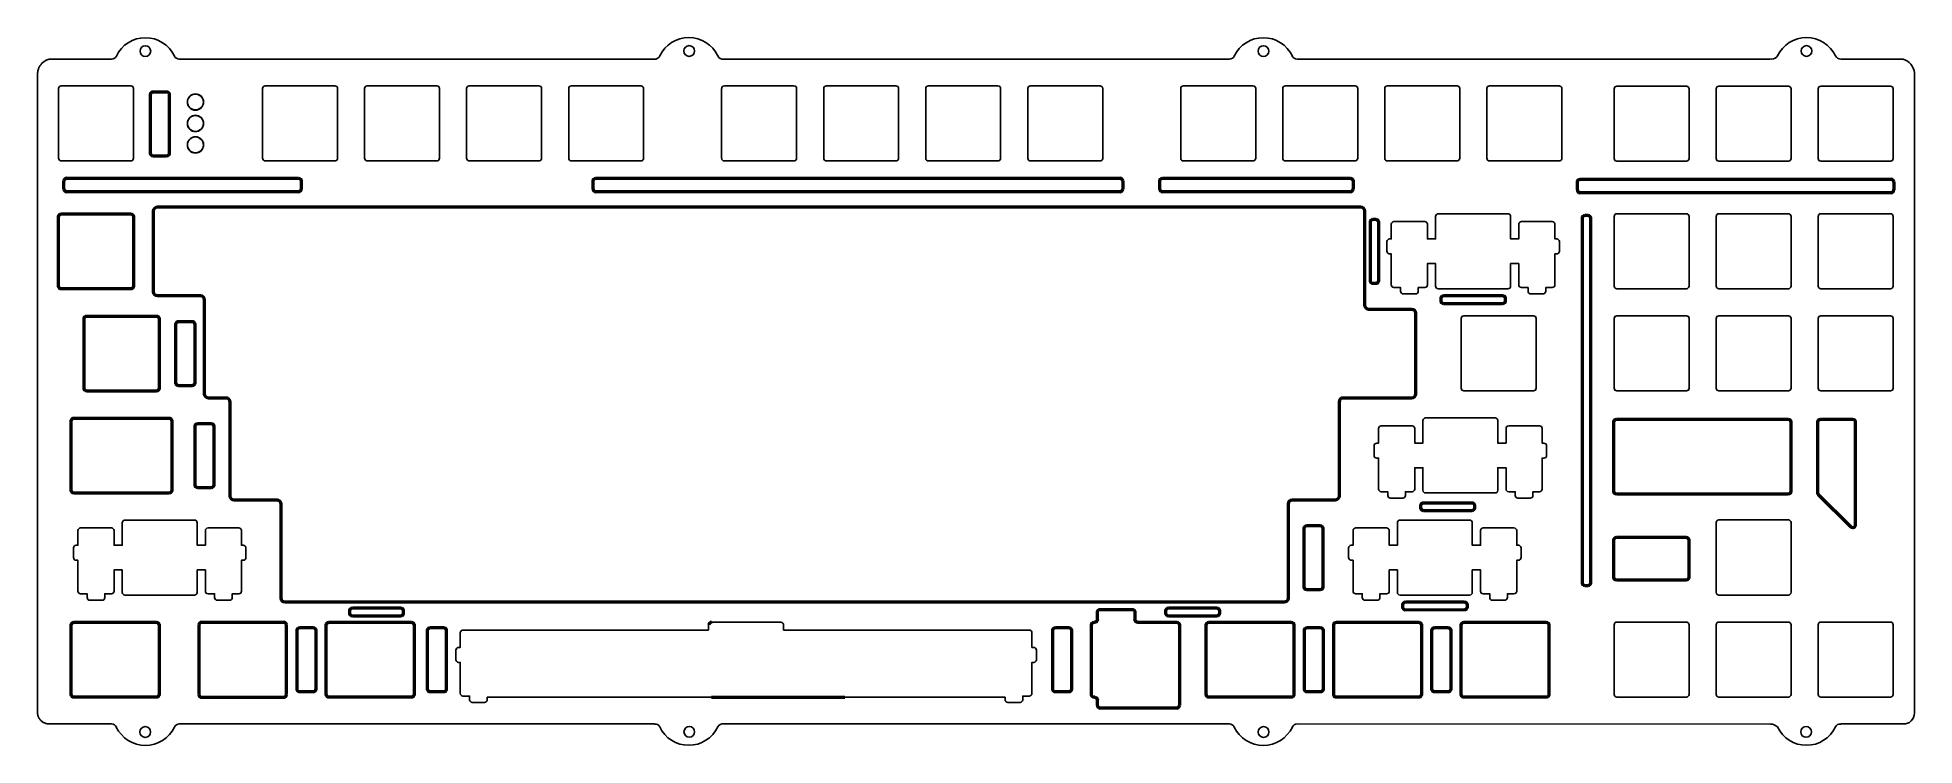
# Model space of a CAD drawing. Header units: millimetres. Extents: x 374 to 724, y 934 to 1066.
import ezdxf

# ---------------------------------------------------------------- set-up
doc = ezdxf.new("R2010")
doc.units = ezdxf.units.MM
doc.layers.get('0').update_dxf_attribs({"true_color": 0x000000})
doc.layers.add('5', color=7, linetype='Continuous', true_color=0x000000)
doc.layers.add('Visible', color=7, linetype='Continuous', lineweight=50)

msp = doc.modelspace()

# ---------------------------------------------------------------- linework, layer by layer
at = {"color": 0}
for p, q in [((387.51, 1062.32), (386.78, 1062.32)), ((488.28, 1062.32), (488.28, 1062.32)), ((608.92, 1062.32), (696.78, 1062.32)), ((697.19, 1062.32), (608.92, 1062.32)), ((377.62, 1043.83), (377.62, 1056.83)), ((378.12, 1057.33), (391.12, 1057.33)), ((391.62, 1056.83), (391.62, 1043.83)), ((415.72, 1056.84), (415.72, 1043.81)), ((429.22, 1057.33), (416.22, 1057.33)), ((429.72, 1043.83), (429.72, 1056.83)), ((434.77, 1043.82), (434.77, 1056.84)), ((435.27, 1057.33), (448.27, 1057.33)), ((448.77, 1056.84), (448.77, 1043.81)), ((453.82, 1043.81), (453.82, 1056.84)), ((454.32, 1057.33), (467.32, 1057.33)), ((467.82, 1056.83), (467.82, 1043.83)), ((472.89, 1056.83), (472.89, 1043.83)), ((486.39, 1057.33), (473.39, 1057.33)), ((486.87, 1043.69), (486.87, 1056.97)), ((501.45, 1043.81), (501.45, 1056.85)), ((501.95, 1057.33), (514.95, 1057.33)), ((515.45, 1056.83), (515.45, 1043.83)), ((520.5, 1043.81), (520.5, 1056.85)), ((521, 1057.33), (534, 1057.33)), ((534.5, 1056.84), (534.5, 1043.81)), ((539.55, 1056.85), (539.55, 1043.81)), ((553.05, 1057.33), (540.05, 1057.33)), ((553.55, 1043.83), (553.55, 1056.83)), ((558.62, 1056.83), (558.62, 1043.83)), ((572.12, 1057.33), (559.12, 1057.33)), ((572.6, 1043.69), (572.6, 1056.97)), ((587.17, 1056.85), (587.17, 1043.81)), ((600.67, 1057.33), (587.67, 1057.33)), ((601.17, 1043.83), (601.17, 1056.83)), ((606.22, 1043.81), (606.22, 1056.85)), ((606.72, 1057.33), (619.72, 1057.33)), ((620.22, 1056.84), (620.22, 1043.81)), ((625.27, 1056.85), (625.27, 1043.81)), ((638.77, 1057.33), (625.77, 1057.33)), ((639.27, 1043.83), (639.27, 1056.83)), ((644.34, 1043.83), (644.34, 1056.83)), ((644.84, 1057.33), (657.84, 1057.33)), ((658.32, 1056.97), (658.32, 1043.69)), ((391.12, 1043.33), (378.12, 1043.33)), ((416.22, 1043.33), (429.22, 1043.33)), ((448.27, 1043.33), (435.27, 1043.33)), ((467.32, 1043.33), (454.32, 1043.33)), ((473.39, 1043.33), (486.39, 1043.33)), ((514.95, 1043.33), (501.95, 1043.33)), ((534, 1043.33), (521, 1043.33)), ((540.05, 1043.33), (553.05, 1043.33)), ((559.12, 1043.33), (572.12, 1043.33)), ((587.67, 1043.33), (600.67, 1043.33)), ((619.72, 1043.33), (606.72, 1043.33)), ((625.77, 1043.33), (638.77, 1043.33)), ((657.84, 1043.33), (644.84, 1043.33)), ((627, 1032), (632.75, 1032)), ((635.28, 1033.46), (648.28, 1033.46)), ((650.8, 1032), (656.55, 1032)), ((625.68, 1026.47), (625.68, 1028.27)), ((657.88, 1028.27), (657.88, 1026.47)), ((631.03, 1018.5), (628.73, 1018.5)), ((648.28, 1019.47), (635.28, 1019.47)), ((648.28, 1019.46), (635.28, 1019.46)), ((654.83, 1018.5), (652.53, 1018.5)), ((639.55, 1000.92), (639.55, 1013.92)), ((640.05, 1014.42), (653.05, 1014.42)), ((653.55, 1013.92), (653.55, 1000.92)), ((653.05, 1000.42), (640.05, 1000.42)), ((624.62, 993.89), (630.37, 993.89)), ((645.9, 995.36), (632.9, 995.36)), ((632.9, 995.36), (645.89, 995.36)), ((648.42, 993.89), (654.17, 993.89)), ((623.29, 988.36), (623.29, 990.16)), ((655.5, 990.16), (655.5, 988.36)), ((628.64, 980.39), (626.35, 980.39)), ((645.89, 981.36), (632.9, 981.36)), ((652.44, 980.39), (650.14, 980.39)), ((381.73, 974.84), (387.48, 974.84)), ((390.01, 976.31), (403.01, 976.31)), ((405.53, 974.84), (411.28, 974.84)), ((619.86, 974.84), (625.61, 974.84)), ((643.66, 974.84), (649.41, 974.84)), ((380.41, 969.31), (380.41, 971.11)), ((412.61, 971.11), (412.61, 969.31)), ((618.53, 969.31), (618.53, 971.11)), ((650.73, 971.11), (650.73, 969.31)), ((385.76, 961.34), (383.46, 961.34)), ((403.01, 962.31), (390.01, 962.31)), ((409.56, 961.34), (407.26, 961.34)), ((623.88, 961.34), (621.58, 961.34)), ((641.13, 962.31), (628.13, 962.31)), ((647.68, 961.34), (645.38, 961.34)), ((512.52, 957.24), (499.52, 957.24)), ((512.52, 957.24), (499.52, 957.24)), ((499.02, 955.77), (453.14, 955.77)), ((558.89, 955.77), (513.02, 955.77)), ((451.82, 952.04), (451.82, 950.24)), ((560.22, 950.24), (560.22, 952.04)), ((454.87, 942.27), (457.17, 942.27)), ((554.87, 942.27), (557.17, 942.27)), ((400.16, 938.25), (488.27, 938.25))]:
    msp.add_line(p, q, dxfattribs=at)
at = {"color": 7}
for p, q in [((400.16, 1062.32), (400.22, 1062.32)), ((400.16, 1062.32), (422.72, 1062.32)), ((422.72, 1062.32), (482.2, 1062.32)), ((482.2, 1062.32), (488.21, 1062.32)), ((488.21, 1062.32), (489.16, 1062.32)), ((697.19, 1062.32), (697.59, 1062.35)), ((373.7, 1059.67), (373.7, 940.17)), ((650.3, 1021.43), (650.3, 1020.16)), ((724.19, 1004.61), (724.19, 991.96)), ((628.13, 976.31), (641.13, 976.31)), ((387.07, 938.25), (387.51, 938.25)), ((488.27, 938.25), (488.93, 938.25))]:
    msp.add_line(p, q, dxfattribs=at)
at = {"color": 0, "linetype": 'Continuous', "lineweight": 25}
for p, q in [((668.11, 1056.78), (668.11, 1043.78)), ((681.61, 1057.28), (668.61, 1057.28)), ((682.11, 1043.78), (682.11, 1056.78)), ((687.16, 1056.78), (687.16, 1043.78)), ((700.66, 1057.28), (687.66, 1057.28)), ((701.16, 1043.78), (701.16, 1056.78)), ((706.21, 1056.78), (706.21, 1043.78)), ((719.71, 1057.28), (706.71, 1057.28)), ((720.21, 1043.78), (720.21, 1056.78)), ((668.61, 1043.28), (681.61, 1043.28)), ((687.66, 1043.28), (700.66, 1043.28)), ((706.71, 1043.28), (719.71, 1043.28)), ((668.11, 1032.97), (668.11, 1019.97)), ((681.61, 1033.47), (668.61, 1033.47)), ((682.11, 1019.97), (682.11, 1032.97)), ((687.16, 1032.97), (687.16, 1019.97)), ((700.66, 1033.47), (687.66, 1033.47)), ((701.16, 1019.97), (701.16, 1032.97)), ((706.21, 1032.97), (706.21, 1019.97)), ((719.71, 1033.47), (706.71, 1033.47)), ((720.21, 1019.97), (720.21, 1032.97)), ((668.61, 1019.47), (681.61, 1019.47)), ((687.66, 1019.47), (700.66, 1019.47)), ((706.71, 1019.47), (719.71, 1019.47)), ((668.11, 1013.92), (668.11, 1000.92)), ((668.13, 1013.92), (668.13, 1000.92)), ((681.61, 1014.42), (668.61, 1014.42)), ((681.63, 1014.42), (668.63, 1014.42)), ((682.11, 1000.92), (682.11, 1013.92)), ((682.13, 1000.92), (682.13, 1013.92)), ((687.16, 1013.92), (687.16, 1000.92)), ((700.66, 1014.42), (687.66, 1014.42)), ((701.16, 1000.92), (701.16, 1013.92)), ((706.21, 1013.92), (706.21, 1000.92)), ((719.71, 1014.42), (706.71, 1014.42)), ((720.21, 1000.92), (720.21, 1013.92)), ((668.61, 1000.42), (681.61, 1000.42)), ((668.63, 1000.42), (681.63, 1000.42)), ((687.66, 1000.42), (700.66, 1000.42)), ((706.71, 1000.42), (719.71, 1000.42)), ((687.16, 975.82), (687.16, 962.82)), ((700.66, 976.32), (687.66, 976.32)), ((701.16, 962.82), (701.16, 975.82)), ((687.66, 962.32), (700.66, 962.32)), ((681.61, 957.27), (668.61, 957.27)), ((700.66, 957.27), (687.66, 957.27)), ((719.71, 957.27), (706.71, 957.27)), ((668.11, 956.77), (668.11, 943.77)), ((682.11, 943.77), (682.11, 956.77)), ((687.16, 956.77), (687.16, 943.77)), ((701.16, 943.77), (701.16, 956.77)), ((706.21, 956.77), (706.21, 943.77)), ((720.21, 943.77), (720.21, 956.77)), ((668.61, 943.27), (681.61, 943.27)), ((687.66, 943.27), (700.66, 943.27)), ((706.71, 943.27), (719.71, 943.27))]:
    msp.add_line(p, q, dxfattribs=at)
at = {"color": 0, "linetype": 'Continuous'}
for p, q in [((499.02, 956.74), (499.02, 955.77)), ((513.02, 956.74), (513.02, 955.77))]:
    msp.add_line(p, q, dxfattribs=at)
at = {"color": 0}
for points in [[(626.18, 1028.77), (626.5, 1028.77), (626.5, 1031.5)], [(633.25, 1031.5), (633.25, 1028.77), (634.78, 1028.77), (634.78, 1032.97)], [(648.77, 1032.97), (648.77, 1028.77), (650.3, 1028.77), (650.3, 1031.5)], [(657.05, 1031.5), (657.05, 1028.77), (657.38, 1028.77)], [(626.5, 1020.2), (626.5, 1025.97), (626.18, 1025.97)], [(634.78, 1019.97), (634.78, 1024.17), (633.25, 1024.17), (633.25, 1020.2)], [(634.78, 1019.96), (634.78, 1024.16), (633.25, 1024.16), (633.25, 1021.43)], [(650.3, 1021.43), (650.3, 1024.16), (648.78, 1024.16), (648.78, 1019.96)], [(657.38, 1025.97), (657.05, 1025.97), (657.05, 1020.2)], [(628.23, 1019), (628.23, 1019.7), (627, 1019.7)], [(632.75, 1019.7), (631.53, 1019.7), (631.53, 1019)], [(635.28, 1019.47), (648.28, 1019.47)], [(652.03, 1019), (652.03, 1019.7), (650.8, 1019.7)], [(656.55, 1019.7), (655.33, 1019.7), (655.33, 1019)], [(623.79, 990.66), (624.12, 990.66), (624.12, 993.39)], [(630.87, 993.39), (630.87, 990.66), (632.4, 990.66), (632.4, 994.86)], [(646.39, 994.86), (646.39, 990.66), (647.92, 990.66), (647.92, 993.39)], [(654.67, 993.39), (654.67, 990.66), (655, 990.66)], [(624.12, 982.09), (624.12, 987.86), (623.79, 987.86)], [(632.4, 981.86), (632.4, 986.06), (630.87, 986.06), (630.87, 982.09)], [(647.92, 982.09), (647.92, 986.06), (646.39, 986.06), (646.39, 981.86)], [(655, 987.86), (654.67, 987.86), (654.67, 982.09)], [(625.85, 980.89), (625.85, 981.59), (624.62, 981.59)], [(630.37, 981.59), (629.14, 981.59), (629.14, 980.89)], [(649.64, 980.89), (649.64, 981.59), (648.42, 981.59)], [(654.17, 981.59), (652.94, 981.59), (652.94, 980.89)], [(632.9, 981.36), (645.9, 981.36)], [(387.98, 974.34), (387.98, 971.61), (389.51, 971.61), (389.51, 975.81)], [(403.51, 975.81), (403.51, 971.61), (405.03, 971.61), (405.03, 974.34)], [(626.11, 974.34), (626.11, 971.61), (627.63, 971.61), (627.63, 975.81)], [(641.63, 975.81), (641.63, 971.61), (643.16, 971.61), (643.16, 974.34)], [(380.91, 971.61), (381.23, 971.61), (381.23, 974.34)], [(411.78, 974.34), (411.78, 971.61), (412.11, 971.61)], [(619.03, 971.61), (619.36, 971.61), (619.36, 974.34)], [(649.91, 974.34), (649.91, 971.61), (650.23, 971.61)], [(381.23, 963.04), (381.23, 968.81), (380.91, 968.81)], [(412.11, 968.81), (411.78, 968.81), (411.78, 963.04)], [(619.36, 963.04), (619.36, 968.81), (619.03, 968.81)], [(650.23, 968.81), (649.91, 968.81), (649.91, 963.04)], [(389.51, 962.81), (389.51, 967.01), (387.98, 967.01), (387.98, 963.04)], [(405.03, 963.04), (405.03, 967.01), (403.51, 967.01), (403.51, 962.81)], [(627.63, 962.81), (627.63, 967.01), (626.11, 967.01), (626.11, 963.04)], [(643.16, 963.04), (643.16, 967.01), (641.63, 967.01), (641.63, 962.81)], [(382.96, 961.84), (382.96, 962.54), (381.73, 962.54)], [(387.48, 962.54), (386.26, 962.54), (386.26, 961.84)], [(406.76, 961.84), (406.76, 962.54), (405.53, 962.54)], [(411.28, 962.54), (410.06, 962.54), (410.06, 961.84)], [(621.08, 961.84), (621.08, 962.54), (619.86, 962.54)], [(625.61, 962.54), (624.38, 962.54), (624.38, 961.84)], [(644.88, 961.84), (644.88, 962.54), (643.66, 962.54)], [(649.41, 962.54), (648.18, 962.54), (648.18, 961.84)], [(452.64, 955.27), (452.64, 952.54), (452.32, 952.54)], [(559.72, 952.54), (559.39, 952.54), (559.39, 955.27)], [(452.32, 949.74), (452.64, 949.74), (452.64, 943.97)], [(559.39, 943.97), (559.39, 949.74), (559.72, 949.74)], [(453.14, 943.47), (454.37, 943.47), (454.37, 942.77)], [(457.67, 942.77), (457.67, 943.24)], [(457.67, 943.24), (554.37, 943.24)], [(554.37, 943.24), (554.37, 942.77)], [(557.67, 942.77), (557.67, 943.47), (558.89, 943.47)]]:
    msp.add_lwpolyline(points, dxfattribs=at)
at = {"color": 0, "linetype": 'Continuous'}
for centre in [(403.17, 1054.29), (403.19, 1054.34), (403.17, 1050.29), (403.19, 1050.34), (403.17, 1046.29), (403.19, 1046.34)]:
    msp.add_circle(centre, 1.5, dxfattribs=at)
at = {"color": 0, "extrusion": (0, 0, -1)}
for centre, start, end in [((-378.12, 1056.83), 0, 90), ((-391.12, 1056.83), 90, 180), ((-435.27, 1056.83), 0.8103, 90), ((-448.27, 1056.83), 90, 178.3794), ((-454.32, 1056.83), 1.8119, 90), ((-467.32, 1056.83), 90, 180), ((-501.95, 1056.83), 2.6876, 90), ((-514.95, 1056.83), 90, 180), ((-521, 1056.83), 2.1439, 90), ((-534, 1056.83), 90, 178.3794), ((-606.72, 1056.83), 2.1439, 90), ((-619.72, 1056.83), 90, 178.3794), ((-644.84, 1056.83), 0, 90), ((-657.84, 1056.83), 90, 164.0717), ((-378.12, 1043.83), 270, 0), ((-391.12, 1043.83), 180, 270), ((-435.27, 1043.83), 270, 359.1897), ((-448.27, 1043.83), 181.6206, 270), ((-454.32, 1043.83), 270, 358.1881), ((-467.32, 1043.83), 180, 270), ((-501.95, 1043.83), 270, 357.3124), ((-514.95, 1043.83), 180, 270), ((-521, 1043.83), 270, 357.8561), ((-534, 1043.83), 181.6206, 270), ((-606.72, 1043.83), 270, 357.8561), ((-619.72, 1043.83), 181.6206, 270), ((-644.84, 1043.83), 270, 0), ((-657.84, 1043.83), 195.9283, 270), ((-627, 1031.5), 0, 90), ((-632.75, 1031.5), 90, 180), ((-635.28, 1032.96), 0, 90), ((-648.28, 1032.96), 90, 180), ((-650.8, 1031.5), 0, 90), ((-656.55, 1031.5), 90, 180), ((-626.18, 1028.27), 0, 90), ((-657.38, 1028.27), 90, 180), ((-626.18, 1026.47), 270, 0), ((-657.38, 1026.47), 180, 270), ((-627, 1020.2), 270, 0), ((-632.75, 1020.2), 180, 270), ((-635.28, 1019.96), 270, 0), ((-648.28, 1019.96), 180, 270), ((-650.8, 1020.2), 270, 0), ((-656.55, 1020.2), 180, 270), ((-628.73, 1019), 270, 0), ((-631.03, 1019), 180, 270), ((-652.53, 1019), 270, 0), ((-654.83, 1019), 180, 270), ((-640.05, 1013.92), 0, 90), ((-653.05, 1013.92), 90, 180), ((-640.05, 1000.92), 270, 0), ((-653.05, 1000.92), 180, 270), ((-624.62, 993.39), 0, 90), ((-630.37, 993.39), 90, 180), ((-648.42, 993.39), 0, 90), ((-654.17, 993.39), 90, 180), ((-623.79, 990.16), 0, 90), ((-655, 990.16), 90, 180), ((-623.79, 988.36), 270, 0), ((-655, 988.36), 180, 270), ((-624.62, 982.09), 270, 0), ((-630.37, 982.09), 180, 270), ((-645.89, 981.86), 180, 270), ((-648.42, 982.09), 270, 0), ((-654.17, 982.09), 180, 270), ((-626.35, 980.89), 270, 0), ((-628.64, 980.89), 180, 270), ((-650.14, 980.89), 270, 0), ((-652.44, 980.89), 180, 270), ((-381.73, 974.34), 0, 90), ((-387.48, 974.34), 90, 180), ((-390.01, 975.81), 0, 90), ((-403.01, 975.81), 90, 180), ((-405.53, 974.34), 0, 90), ((-411.28, 974.34), 90, 180), ((-619.86, 974.34), 0, 90), ((-625.61, 974.34), 90, 180), ((-628.13, 975.81), 0, 90), ((-641.13, 975.81), 90, 180), ((-643.66, 974.34), 0, 90), ((-649.41, 974.34), 90, 180), ((-380.91, 971.11), 0, 90), ((-412.11, 971.11), 90, 180), ((-619.03, 971.11), 0, 90), ((-650.23, 971.11), 90, 180), ((-380.91, 969.31), 270, 0), ((-412.11, 969.31), 180, 270), ((-619.03, 969.31), 270, 0), ((-650.23, 969.31), 180, 270), ((-381.73, 963.04), 270, 0), ((-383.46, 961.84), 270, 0), ((-385.76, 961.84), 180, 270), ((-387.48, 963.04), 180, 270), ((-390.01, 962.81), 270, 0), ((-403.01, 962.81), 180, 270), ((-405.53, 963.04), 270, 0), ((-407.26, 961.84), 270, 0), ((-409.56, 961.84), 180, 270), ((-411.28, 963.04), 180, 270), ((-619.86, 963.04), 270, 0), ((-621.58, 961.84), 270, 0), ((-623.88, 961.84), 180, 270), ((-625.61, 963.04), 180, 270), ((-628.13, 962.81), 270, 0), ((-641.13, 962.81), 180, 270), ((-643.66, 963.04), 270, 0), ((-645.38, 961.84), 270, 0), ((-647.68, 961.84), 180, 270), ((-649.41, 963.04), 180, 270), ((-499.52, 956.74), 0, 90), ((-512.52, 956.74), 90, 180), ((-453.14, 955.27), 360, 90), ((-558.89, 955.27), 90, 180), ((-452.32, 952.04), 0, 90), ((-452.32, 950.24), 270, 0), ((-559.72, 952.04), 90, 180), ((-559.72, 950.24), 180, 270), ((-453.14, 943.97), 270, 0), ((-558.89, 943.97), 180, 270), ((-454.87, 942.77), 270, 0), ((-457.17, 942.77), 180, 270), ((-554.87, 942.77), 270, 0), ((-557.17, 942.77), 180, 270)]:
    msp.add_arc(centre, 0.5, start, end, dxfattribs=at)
at = {"color": 0}
for centre, start, end in [((416.22, 1056.83), 90, 178.1881), ((429.22, 1056.83), 0, 90), ((473.39, 1056.83), 90, 180), ((486.39, 1056.83), 15.9283, 90), ((540.05, 1056.83), 90, 177.3124), ((553.05, 1056.83), 0, 90), ((559.12, 1056.83), 90, 180), ((572.12, 1056.83), 15.9283, 90), ((587.67, 1056.83), 90, 177.3123), ((600.67, 1056.83), 360, 90), ((625.77, 1056.83), 90, 177.3123), ((638.77, 1056.83), 0, 90), ((416.22, 1043.83), 181.8119, 270), ((429.22, 1043.83), 270, 360), ((473.39, 1043.83), 180, 270), ((486.39, 1043.83), 270, 344.0717), ((540.05, 1043.83), 182.6876, 270), ((553.05, 1043.83), 270, 0), ((559.12, 1043.83), 180, 270), ((572.12, 1043.83), 270, 344.0717), ((587.67, 1043.83), 182.6877, 270), ((600.67, 1043.83), 270, 0), ((625.77, 1043.83), 182.6877, 270), ((638.77, 1043.83), 270, 0), ((632.9, 994.86), 90, 180), ((645.9, 994.86), 0, 90), ((632.9, 981.86), 180, 270)]:
    msp.add_arc(centre, 0.5, start, end, dxfattribs=at)
at = {"color": 0, "linetype": 'Continuous', "lineweight": 25}
for centre, start, end in [((668.61, 1056.78), 90, 180), ((681.61, 1056.78), 0, 90), ((687.66, 1056.78), 90, 180), ((700.66, 1056.78), 0, 90), ((706.71, 1056.78), 90, 180), ((719.71, 1056.78), 0, 90), ((668.61, 1043.78), 180, 270), ((681.61, 1043.78), 270, 0), ((687.66, 1043.78), 180, 270), ((700.66, 1043.78), 270, 0), ((706.71, 1043.78), 180, 270), ((719.71, 1043.78), 270, 0), ((668.61, 1032.97), 90, 180), ((681.61, 1032.97), 0, 90), ((687.66, 1032.97), 90, 180), ((700.66, 1032.97), 0, 90), ((706.71, 1032.97), 90, 180), ((719.71, 1032.97), 0, 90), ((668.61, 1019.97), 180, 270), ((681.61, 1019.97), 270, 0), ((687.66, 1019.97), 180, 270), ((700.66, 1019.97), 270, 0), ((706.71, 1019.97), 180, 270), ((719.71, 1019.97), 270, 0), ((668.61, 1013.92), 90, 180), ((668.63, 1013.92), 90, 180), ((681.61, 1013.92), 0, 90), ((681.63, 1013.92), 0, 90), ((687.66, 1013.92), 90, 180), ((700.66, 1013.92), 0, 90), ((706.71, 1013.92), 90, 180), ((719.71, 1013.92), 0, 90), ((668.61, 1000.92), 180, 270), ((668.63, 1000.92), 180, 270), ((681.61, 1000.92), 270, 0), ((681.63, 1000.92), 270, 0), ((687.66, 1000.92), 180, 270), ((700.66, 1000.92), 270, 0), ((706.71, 1000.92), 180, 270), ((719.71, 1000.92), 270, 0), ((687.66, 975.82), 90, 180), ((700.66, 975.82), 0, 90), ((687.66, 962.82), 180, 270), ((700.66, 962.82), 270, 0), ((668.61, 956.77), 90, 180), ((681.61, 956.77), 0, 90), ((687.66, 956.77), 90, 180), ((700.66, 956.77), 0, 90), ((706.71, 956.77), 90, 180), ((719.71, 956.77), 0, 90), ((668.61, 943.77), 180, 270), ((681.61, 943.77), 270, 0), ((687.66, 943.77), 180, 270), ((700.66, 943.77), 270, 0), ((706.71, 943.77), 180, 270), ((719.71, 943.77), 270, 0)]:
    msp.add_arc(centre, 0.5, start, end, dxfattribs=at)
at = {"layer": '5', "color": 0}
for p, q in [((386.78, 1062.32), (376.1, 1062.32)), ((596.28, 1062.32), (501.81, 1062.32)), ((722.1, 1062.32), (710.42, 1062.32)), ((724.19, 1004.61), (724.19, 1059.78)), ((724.19, 940.28), (724.19, 991.96)), ((376.1, 938.25), (387.07, 938.25)), ((501.81, 938.25), (596.27, 938.25)), ((608.92, 938.25), (697.31, 938.24)), ((710.42, 938.25), (722.1, 938.25))]:
    msp.add_line(p, q, dxfattribs=at)
for centre in [(393.83, 1063.82), (495.39, 1063.84), (602.62, 1063.82), (704.04, 1063.84), (393.81, 936.75), (495.4, 936.79), (602.65, 936.75), (703.96, 936.77)]:
    msp.add_circle(centre, 1, dxfattribs=at)
for centre, radius, start, end in [((393.84, 1060.32), 6, 25.3769, 154.6231), ((495.31, 1060.35), 6, 25.3769, 154.6231), ((602.6, 1060.32), 6, 25.3769, 154.6231), ((704.03, 1060.34), 6, 25.3769, 154.6231), ((721.15, 1059.4), 3.07, 7.1477, 71.8976), ((722.21, 940.23), 1.98, 266.6333, 1.5891), ((393.83, 940.25), 6, 205.3769, 334.6231), ((495.3, 940.27), 6, 205.3769, 334.6231), ((602.6, 940.25), 6, 205.3769, 334.6231), ((704.03, 940.27), 6, 205.3769, 334.6231)]:
    msp.add_arc(centre, radius, start, end, dxfattribs=at)
at = {"layer": '5', "color": 0, "extrusion": (0, 0, -1)}
for centre, radius, start, end in [((-387.51, 1063.32), 1, 205.3769, 270), ((-400.16, 1063.32), 1, 270, 334.6231), ((-488.75, 1063.55), 1.3, 209.2125, 251.3043), ((-501.71, 1063.42), 1.1, 264.6282, 333.0774), ((-596.28, 1063.32), 1, 205.3769, 270), ((-608.92, 1063.32), 1, 270, 334.6231), ((-697.52, 1063.68), 1.34, 215.2283, 267.0736), ((-710.4, 1063.37), 1.05, 268.667, 334.2575), ((-387.51, 937.25), 1, 90, 154.6231), ((-400.16, 937.25), 1, 25.3769, 90), ((-489.03, 937.32), 0.93, 83.5512, 155.8737), ((-501.61, 937.29), 0.978, 25.0103, 101.8049), ((-596.27, 937.25), 1, 90, 154.6231), ((-608.92, 937.25), 1, 25.3769, 90), ((-697.12, 935.97), 2.28, 94.6249, 130.6411), ((-710.31, 937.3), 0.949, 24.4753, 96.424)]:
    msp.add_arc(centre, radius, start, end, dxfattribs=at)
at = {"layer": '5', "color": 0}
for points in [[(376.1, 1062.32), (373.89, 1062.21), (373.7, 1059.67)], [(373.7, 940.17), (373.88, 938.14), (376.1, 938.25)]]:
    msp.add_rational_spline(points, [1, 0.707106781187, 1], degree=2, dxfattribs=at)
at = {"layer": 'Visible'}
for p, q in [((394.79, 1044.74, 0.76), (394.79, 1055.74, 0.76)), ((395.29, 1056.24, 0.76), (397.79, 1056.24, 0.76)), ((398.29, 1055.74, 0.76), (398.29, 1044.74, 0.76)), ((397.79, 1044.24, 0.76), (395.29, 1044.24, 0.76)), ((378.62, 1038.08, 0.76), (378.62, 1039.58, 0.76)), ((379.12, 1040.08, 0.76), (422.45, 1040.08, 0.76)), ((422.45, 1037.58, 0.76), (379.12, 1037.58, 0.76)), ((422.95, 1039.58, 0.76), (422.95, 1038.08, 0.76)), ((477.44, 1038.08, 0.76), (477.44, 1039.58, 0.76)), ((477.94, 1040.08, 0.76), (575.85, 1040.08, 0.76)), ((575.85, 1037.58, 0.76), (477.94, 1037.58, 0.76)), ((576.35, 1039.58, 0.76), (576.35, 1038.08, 0.76)), ((583.25, 1038.08, 0.76), (583.25, 1039.58, 0.76)), ((583.75, 1040.08, 0.76), (618.85, 1040.08, 0.76)), ((618.85, 1037.58, 0.76), (583.75, 1037.58, 0.76)), ((619.35, 1039.58, 0.76), (619.35, 1038.08, 0.76)), ((661.24, 1037.9, 0.76), (661.24, 1039.4, 0.76)), ((661.74, 1039.9, 0.76), (719.84, 1039.9, 0.76)), ((720.34, 1039.4, 0.76), (720.34, 1037.9, 0.76)), ((395.37, 1018.88, 0.76), (395.37, 1033.98, 0.76)), ((396.12, 1034.73, 0.76), (620.77, 1034.73, 0.76)), ((621.52, 1033.98, 0.76), (621.52, 1016.43, 0.76)), ((719.84, 1037.4, 0.76), (661.74, 1037.4, 0.76)), ((377.62, 1019.93, 0.76), (377.62, 1032.93, 0.76)), ((378.12, 1033.43, 0.76), (391.12, 1033.43, 0.76)), ((391.62, 1032.93, 0.76), (391.62, 1019.93, 0.76)), ((622.59, 1020.93, 0.76), (622.59, 1031.93, 0.76)), ((623.09, 1032.43, 0.76), (623.59, 1032.43, 0.76)), ((624.09, 1031.93, 0.76), (624.09, 1020.93, 0.76)), ((662.19, 964.54, 0.76), (662.19, 1032.69, 0.76)), ((662.69, 1033.19, 0.76), (663.19, 1033.19, 0.76)), ((663.69, 1032.69, 0.76), (663.69, 964.54, 0.76)), ((623.59, 1020.43, 0.76), (623.09, 1020.43, 0.76)), ((391.12, 1019.43, 0.76), (378.12, 1019.43, 0.76)), ((404.14, 1018.13, 0.76), (396.12, 1018.13, 0.76)), ((404.89, 999.83, 0.76), (404.89, 1017.38, 0.76)), ((635.79, 1017.18, 0.76), (635.79, 1017.68, 0.76)), ((636.29, 1018.18, 0.76), (647.29, 1018.18, 0.76)), ((647.29, 1016.68, 0.76), (636.29, 1016.68, 0.76)), ((647.79, 1017.68, 0.76), (647.79, 1017.18, 0.76)), ((382.38, 1000.88, 0.76), (382.38, 1013.88, 0.76)), ((382.88, 1014.38, 0.76), (395.88, 1014.38, 0.76)), ((396.38, 1013.88, 0.76), (396.38, 1000.88, 0.76)), ((400.04, 1013.38, 0.76), (402.54, 1013.38, 0.76)), ((622.27, 1015.68, 0.76), (630.29, 1015.68, 0.76)), ((631.04, 1014.93, 0.76), (631.04, 999.83, 0.76)), ((399.54, 1001.88, 0.76), (399.54, 1012.88, 0.76)), ((403.04, 1012.88, 0.76), (403.04, 1001.88, 0.76)), ((395.88, 1000.38, 0.76), (382.88, 1000.38, 0.76)), ((402.54, 1001.38, 0.76), (400.04, 1001.38, 0.76)), ((408.9, 999.08, 0.76), (405.64, 999.08, 0.76)), ((630.29, 999.08, 0.76), (617.5, 999.08, 0.76)), ((409.65, 980.78, 0.76), (409.65, 998.33, 0.76)), ((616.75, 998.33, 0.76), (616.75, 980.78, 0.76)), ((380, 981.83, 0.76), (380, 994.83, 0.76)), ((380.5, 995.33, 0.76), (398.26, 995.33, 0.76)), ((398.76, 994.83, 0.76), (398.76, 981.83, 0.76)), ((403.11, 982.83, 0.76), (403.11, 993.83, 0.76)), ((403.61, 994.33, 0.76), (406.11, 994.33, 0.76)), ((406.61, 993.83, 0.76), (406.61, 982.83, 0.76)), ((668.05, 981.64, 0.76), (668.05, 994.64, 0.76)), ((668.55, 995.14, 0.76), (700.6, 995.14, 0.76)), ((701.1, 994.64, 0.76), (701.1, 981.64, 0.76)), ((706.15, 981.35, 0.76), (706.15, 994.64, 0.76)), ((706.65, 995.14, 0.76), (712.65, 995.14, 0.76)), ((713.15, 994.64, 0.76), (713.15, 975.38, 0.76)), ((406.11, 982.33, 0.76), (403.61, 982.33, 0.76)), ((398.26, 981.33, 0.76), (380.5, 981.33, 0.76)), ((418.43, 980.03, 0.76), (410.4, 980.03, 0.76)), ((419.18, 961.73, 0.76), (419.18, 979.28, 0.76)), ((607.23, 979.28, 0.76), (607.23, 961.73, 0.76)), ((616, 980.03, 0.76), (607.98, 980.03, 0.76)), ((632.03, 978.55, 0.76), (632.03, 979.05, 0.76)), ((632.53, 979.55, 0.76), (641.53, 979.55, 0.76)), ((641.53, 978.05, 0.76), (632.53, 978.05, 0.76)), ((642.03, 979.05, 0.76), (642.03, 978.55, 0.76)), ((700.6, 981.14, 0.76), (668.55, 981.14, 0.76)), ((712.3, 975.02, 0.76), (706.3, 980.99, 0.76)), ((610.22, 963.78, 0.76), (610.22, 974.78, 0.76)), ((610.72, 975.28, 0.76), (613.22, 975.28, 0.76)), ((613.72, 974.78, 0.76), (613.72, 963.78, 0.76)), ((668.05, 965.59, 0.76), (668.05, 972.59, 0.76)), ((668.55, 973.09, 0.76), (681.55, 973.09, 0.76)), ((682.05, 972.59, 0.76), (682.05, 965.59, 0.76)), ((663.19, 964.04, 0.76), (662.69, 964.04, 0.76)), ((681.55, 965.09, 0.76), (668.55, 965.09, 0.76)), ((606.48, 960.98, 0.76), (419.93, 960.98, 0.76)), ((613.22, 963.28, 0.76), (610.72, 963.28, 0.76)), ((628.65, 960.02, 0.76), (628.65, 960.53, 0.76)), ((629.15, 961.03, 0.76), (640.15, 961.03, 0.76)), ((640.65, 960.53, 0.76), (640.65, 960.03, 0.76)), ((380.5, 957.23, 0.76), (395.88, 957.23, 0.76)), ((404.31, 957.23, 0.76), (419.69, 957.23, 0.76)), ((428.12, 957.23, 0.76), (443.5, 957.23, 0.76)), ((432, 958.9, 0.76), (432, 959.4, 0.76)), ((432.5, 959.9, 0.76), (441.5, 959.9, 0.76)), ((441.5, 958.4, 0.76), (432.5, 958.4, 0.76)), ((442, 959.4, 0.76), (442, 958.9, 0.76)), ((571, 957.23, 0.76), (571.12, 957.23, 0.76)), ((571.62, 957.73, 0.76), (571.62, 959.13, 0.76)), ((572.12, 959.63, 0.76), (578.12, 959.63, 0.76)), ((578.62, 959.13, 0.76), (578.62, 957.73, 0.76)), ((579.12, 957.23, 0.76), (586.44, 957.23, 0.76)), ((584.4, 958.9, 0.76), (584.4, 959.4, 0.76)), ((584.9, 959.9, 0.76), (593.9, 959.9, 0.76)), ((593.9, 958.4, 0.76), (584.9, 958.4, 0.76)), ((592.43, 957.23, 0.76), (607.81, 957.23, 0.76)), ((594.4, 959.4, 0.76), (594.4, 958.9, 0.76)), ((616.24, 957.23, 0.76), (631.62, 957.23, 0.76)), ((640.15, 959.53, 0.76), (629.15, 959.52, 0.76)), ((640.05, 957.23, 0.76), (655.44, 957.23, 0.76)), ((380, 943.73, 0.76), (380, 956.73, 0.76)), ((396.38, 956.73, 0.76), (396.38, 943.73, 0.76)), ((403.81, 956.73, 0.76), (403.81, 943.73, 0.76)), ((420.19, 943.73, 0.76), (420.19, 956.73, 0.76)), ((422.16, 944.73, 0.76), (422.16, 955.73, 0.76)), ((422.66, 956.23, 0.76), (425.16, 956.23, 0.76)), ((425.66, 955.73, 0.76), (425.66, 944.73, 0.76)), ((427.62, 943.73, 0.76), (427.62, 956.73, 0.76)), ((444, 956.73, 0.76), (444, 943.73, 0.76)), ((446.53, 944.73, 0.76), (446.53, 955.73, 0.76)), ((447.03, 956.23, 0.76), (449.53, 956.23, 0.76)), ((450.03, 955.73, 0.76), (450.03, 944.73, 0.76)), ((563.28, 944.73, 0.76), (563.28, 955.73, 0.76)), ((563.78, 956.23, 0.76), (566.28, 956.23, 0.76)), ((566.78, 955.73, 0.76), (566.78, 944.73, 0.76)), ((570.5, 943.73, 0.76), (570.5, 956.73, 0.76)), ((586.94, 956.73, 0.76), (586.94, 941.73, 0.76)), ((591.93, 943.73, 0.76), (591.93, 956.73, 0.76)), ((608.31, 956.73, 0.76), (608.31, 943.73, 0.76)), ((610.28, 944.73, 0.76), (610.28, 955.73, 0.76)), ((610.78, 956.23, 0.76), (613.28, 956.23, 0.76)), ((613.78, 955.73, 0.76), (613.78, 944.73, 0.76)), ((615.74, 943.73, 0.76), (615.74, 956.73, 0.76)), ((632.12, 956.73, 0.76), (632.12, 943.73, 0.76)), ((634.09, 944.73, 0.76), (634.09, 955.73, 0.76)), ((634.59, 956.23, 0.76), (637.09, 956.23, 0.76)), ((637.59, 955.73, 0.76), (637.59, 944.73, 0.76)), ((639.55, 943.73, 0.76), (639.55, 956.73, 0.76)), ((655.94, 956.73, 0.76), (655.94, 943.73, 0.76)), ((395.88, 943.23, 0.76), (380.5, 943.23, 0.76)), ((404.31, 943.23, 0.76), (419.69, 943.23, 0.76)), ((425.16, 944.23, 0.76), (422.66, 944.23, 0.76)), ((443.5, 943.23, 0.76), (428.12, 943.23, 0.76)), ((449.53, 944.23, 0.76), (447.03, 944.23, 0.76)), ((499.56, 943.23, 0.76), (524.47, 943.23, 0.76)), ((566.28, 944.23, 0.76), (563.78, 944.23, 0.76)), ((571.12, 943.23, 0.76), (571, 943.23, 0.76)), ((607.81, 943.23, 0.76), (592.43, 943.23, 0.76)), ((613.28, 944.23, 0.76), (610.78, 944.23, 0.76)), ((631.62, 943.23, 0.76), (616.24, 943.23, 0.76)), ((637.09, 944.23, 0.76), (634.59, 944.23, 0.76)), ((655.44, 943.23, 0.76), (640.05, 943.23, 0.76)), ((571.62, 941.73, 0.76), (571.62, 942.73, 0.76)), ((586.44, 941.23, 0.76), (572.12, 941.23, 0.76))]:
    msp.add_line(p, q, dxfattribs=at)
at = {"layer": 'Visible', "extrusion": (0, 0, -1)}
for centre, radius, start, end in [((-395.29, 1055.74, -0.76), 0.5, 0, 90), ((-397.79, 1055.74, -0.76), 0.5, 90, 180), ((-395.29, 1044.74, -0.76), 0.5, 270, 0), ((-397.79, 1044.74, -0.76), 0.5, 180, 270), ((-422.45, 1039.58, -0.76), 0.5, 90, 180), ((-477.94, 1039.58, -0.76), 0.5, 0, 90), ((-583.75, 1039.58, -0.76), 0.5, 0, 90), ((-618.85, 1039.58, -0.76), 0.5, 90, 180), ((-661.74, 1039.4, -0.76), 0.5, 0, 90), ((-396.12, 1033.98, -0.76), 0.75, 0, 90), ((-620.77, 1033.98, -0.76), 0.75, 90, 180), ((-378.12, 1032.93, -0.76), 0.5, 0, 90), ((-391.12, 1032.93, -0.76), 0.5, 90, 180), ((-623.09, 1031.93, -0.76), 0.5, 0, 90), ((-623.59, 1031.93, -0.76), 0.5, 90, 180), ((-662.69, 1032.69, -0.76), 0.5, 0, 90), ((-663.19, 1032.69, -0.76), 0.5, 90, 180), ((-623.09, 1020.93, -0.76), 0.5, 270, 0), ((-623.59, 1020.93, -0.76), 0.5, 180, 270), ((-378.12, 1019.93, -0.76), 0.5, 270, 0), ((-391.12, 1019.93, -0.76), 0.5, 180, 270), ((-396.12, 1018.88, -0.76), 0.75, 270, 0), ((-636.29, 1017.68, -0.76), 0.5, 0, 90), ((-636.29, 1017.18, -0.76), 0.5, 270.0108, 0), ((-647.29, 1017.68, -0.76), 0.5, 90, 180), ((-647.29, 1017.18, -0.76), 0.5, 180, 270.0108), ((-382.88, 1013.88, -0.76), 0.5, 0, 90), ((-395.88, 1013.88, -0.76), 0.5, 90, 180), ((-400.04, 1012.88, -0.76), 0.5, 0, 90), ((-402.54, 1012.88, -0.76), 0.5, 90, 180), ((-630.29, 1014.93, -0.76), 0.75, 90, 180), ((-382.88, 1000.88, -0.76), 0.5, 270, 0), ((-395.88, 1000.88, -0.76), 0.5, 180, 270), ((-400.04, 1001.88, -0.76), 0.5, 270, 0), ((-402.54, 1001.88, -0.76), 0.5, 180, 270), ((-405.64, 999.83, -0.76), 0.75, 270, 0), ((-630.29, 999.83, -0.76), 0.75, 180, 270), ((-380.5, 994.83, -0.76), 0.5, 0, 90), ((-398.26, 994.83, -0.76), 0.5, 90, 180), ((-403.61, 993.83, -0.76), 0.5, 0, 90), ((-406.11, 993.83, -0.76), 0.5, 90, 180), ((-668.55, 994.64, -0.76), 0.5, 0, 90), ((-700.6, 994.64, -0.76), 0.5, 90, 180), ((-706.65, 994.64, -0.76), 0.5, 0, 90), ((-712.65, 994.64, -0.76), 0.5, 90, 180), ((-380.5, 981.83, -0.76), 0.5, 270, 0), ((-398.26, 981.83, -0.76), 0.5, 180, 270), ((-403.61, 982.83, -0.76), 0.5, 270, 0), ((-406.11, 982.83, -0.76), 0.5, 180, 270), ((-668.55, 981.64, -0.76), 0.5, 270, 0), ((-700.6, 981.64, -0.76), 0.5, 180, 270), ((-410.4, 980.78, -0.76), 0.75, 270, 0), ((-616, 980.78, -0.76), 0.75, 180, 270), ((-632.53, 979.05, -0.76), 0.5, 0, 90), ((-632.53, 978.55, -0.76), 0.5, 270, 0), ((-641.53, 979.05, -0.76), 0.5, 90, 180), ((-641.53, 978.55, -0.76), 0.5, 180, 270), ((-706.65, 981.35, -0.76), 0.5, 314.8687, 0), ((-610.72, 974.78, -0.76), 0.5, 0, 90), ((-613.22, 974.78, -0.76), 0.5, 90, 180), ((-712.65, 975.38, -0.76), 0.5, 180, 314.8687), ((-668.55, 972.59, -0.76), 0.5, 0, 90), ((-681.55, 972.59, -0.76), 0.5, 90, 180), ((-662.69, 964.54, -0.76), 0.5, 270, 0), ((-663.19, 964.54, -0.76), 0.5, 180, 270), ((-668.55, 965.59, -0.76), 0.5, 270, 0), ((-681.55, 965.59, -0.76), 0.5, 180, 270), ((-419.93, 961.73, -0.76), 0.75, 270, 0), ((-606.48, 961.73, -0.76), 0.75, 180, 270), ((-610.72, 963.78, -0.76), 0.5, 270, 0), ((-613.22, 963.78, -0.76), 0.5, 180, 270), ((-629.15, 960.53, -0.76), 0.5, 360, 90), ((-640.15, 960.53, -0.76), 0.5, 90, 180), ((-380.5, 956.73, -0.76), 0.5, 0, 90), ((-395.88, 956.73, -0.76), 0.5, 90, 180), ((-428.12, 956.73, -0.76), 0.5, 0, 90), ((-432.5, 959.4, -0.76), 0.5, 0, 90), ((-432.5, 958.9, -0.76), 0.5, 270, 0), ((-441.5, 959.4, -0.76), 0.5, 90, 180), ((-441.5, 958.9, -0.76), 0.5, 180, 270), ((-443.5, 956.73, -0.76), 0.5, 90, 180), ((-571, 956.73, -0.76), 0.5, 0, 90), ((-571.12, 957.73, -0.76), 0.5, 180, 270), ((-572.12, 959.13, -0.76), 0.5, 0, 90), ((-578.12, 959.13, -0.76), 0.5, 90, 180), ((-579.12, 957.73, -0.76), 0.5, 270, 0), ((-584.9, 959.4, -0.76), 0.5, 0, 90), ((-584.9, 958.9, -0.76), 0.5, 270, 0), ((-586.44, 956.73, -0.76), 0.5, 90, 180), ((-592.43, 956.73, -0.76), 0.5, 0, 90), ((-593.9, 959.4, -0.76), 0.5, 90, 180), ((-593.9, 958.9, -0.76), 0.5, 180, 270), ((-607.81, 956.73, -0.76), 0.5, 90, 180), ((-616.24, 956.73, -0.76), 0.5, 0, 90), ((-629.15, 960.02, -0.76), 0.5, 269.9762, 360), ((-631.62, 956.73, -0.76), 0.5, 90, 180), ((-640.05, 956.73, -0.76), 0.5, 0, 90), ((-640.15, 960.03, -0.76), 0.5, 180, 269.9762), ((-655.44, 956.73, -0.76), 0.5, 90, 180), ((-422.66, 955.73, -0.76), 0.5, 0, 90), ((-425.16, 955.73, -0.76), 0.5, 90, 180), ((-447.03, 955.73, -0.76), 0.5, 0, 90), ((-449.53, 955.73, -0.76), 0.5, 90, 180), ((-563.78, 955.73, -0.76), 0.5, 0, 90), ((-566.28, 955.73, -0.76), 0.5, 90, 180), ((-610.78, 955.73, -0.76), 0.5, 0, 90), ((-613.28, 955.73, -0.76), 0.5, 90, 180), ((-634.59, 955.73, -0.76), 0.5, 0, 90), ((-637.09, 955.73, -0.76), 0.5, 90, 180), ((-380.5, 943.73, -0.76), 0.5, 270, 0), ((-395.88, 943.73, -0.76), 0.5, 180, 270), ((-422.66, 944.73, -0.76), 0.5, 270, 0), ((-425.16, 944.73, -0.76), 0.5, 180, 270), ((-428.12, 943.73, -0.76), 0.5, 270, 0), ((-443.5, 943.73, -0.76), 0.5, 180, 270), ((-447.03, 944.73, -0.76), 0.5, 270, 0), ((-449.53, 944.73, -0.76), 0.5, 180, 270), ((-563.78, 944.73, -0.76), 0.5, 270, 0), ((-566.28, 944.73, -0.76), 0.5, 180, 270), ((-571, 943.73, -0.76), 0.5, 270, 0), ((-571.12, 942.73, -0.76), 0.5, 90, 180), ((-592.43, 943.73, -0.76), 0.5, 270, 0), ((-607.81, 943.73, -0.76), 0.5, 180, 270), ((-610.78, 944.73, -0.76), 0.5, 270, 0), ((-613.28, 944.73, -0.76), 0.5, 180, 270), ((-616.24, 943.73, -0.76), 0.5, 270, 0), ((-631.62, 943.73, -0.76), 0.5, 180, 270), ((-634.59, 944.73, -0.76), 0.5, 270, 0), ((-637.09, 944.73, -0.76), 0.5, 180, 270), ((-640.05, 943.73, -0.76), 0.5, 270, 0), ((-655.44, 943.73, -0.76), 0.5, 180, 270)]:
    msp.add_arc(centre, radius, start, end, dxfattribs=at)
at = {"layer": 'Visible'}
for centre, radius, start, end in [((379.12, 1039.58, 0.76), 0.5, 90, 180), ((379.12, 1038.08, 0.76), 0.5, 180, 270), ((422.45, 1038.08, 0.76), 0.5, 270, 0), ((477.94, 1038.08, 0.76), 0.5, 180, 270), ((575.85, 1039.58, 0.76), 0.5, 0, 90), ((575.85, 1038.08, 0.76), 0.5, 270, 0), ((583.75, 1038.08, 0.76), 0.5, 180, 270), ((618.85, 1038.08, 0.76), 0.5, 270, 0), ((661.74, 1037.9, 0.76), 0.5, 180, 270), ((719.84, 1039.4, 0.76), 0.5, 0, 90), ((719.84, 1037.9, 0.76), 0.5, 270, 0), ((404.14, 1017.38, 0.76), 0.75, 0, 90), ((622.27, 1016.43, 0.76), 0.75, 180, 270), ((408.9, 998.33, 0.76), 0.75, 0, 90), ((617.5, 998.33, 0.76), 0.75, 90, 180), ((418.43, 979.28, 0.76), 0.75, 0, 90), ((607.98, 979.28, 0.76), 0.75, 90, 180), ((404.31, 956.73, 0.76), 0.5, 90, 180), ((419.69, 956.73, 0.76), 0.5, 0, 90), ((499.56, 956.73, 0.76), 0.5, 90, 180), ((404.31, 943.73, 0.76), 0.5, 180, 270), ((419.69, 943.73, 0.76), 0.5, 270, 0), ((572.12, 941.73, 0.76), 0.5, 180, 270), ((586.44, 941.73, 0.76), 0.5, 270, 0)]:
    msp.add_arc(centre, radius, start, end, dxfattribs=at)

doc.saveas('drawing.dxf')
